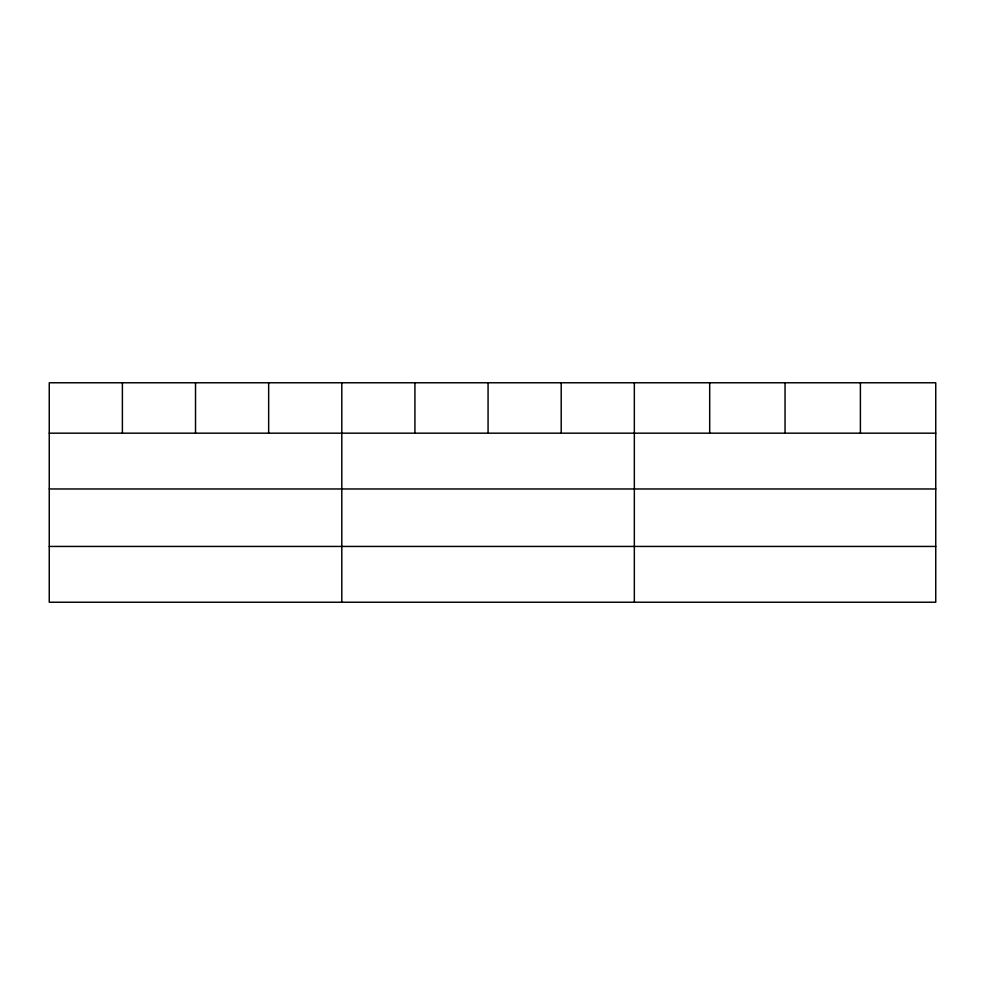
<?xml version="1.0" encoding="UTF-8"?>
<svg xmlns="http://www.w3.org/2000/svg" width="985" height="985" viewBox="0 0 985 985"><rect width="100%" height="100%" fill="white"/><g stroke="black" fill="none" stroke-linecap="round" stroke-linejoin="round"><path stroke-width="1.48" d="M935.75 488.966L935.75 382.771L49.25 382.771L49.25 602.229L935.75 602.229L935.75 488.966L49.25 488.966M49.25 433.178L935.75 433.178M49.25 546.441L935.75 546.441M860.397 382.771L860.397 433.178M785.045 382.771L785.045 433.178M709.692 382.771L709.692 433.178M634.34 382.771L634.34 602.229M561.204 382.771L561.204 433.178M488.067 382.771L488.067 433.178M414.931 382.771L414.931 433.178M341.795 382.771L341.795 602.229M268.659 382.771L268.659 433.178M195.523 382.771L195.523 433.178M122.386 382.771L122.386 433.178"/></g></svg>
